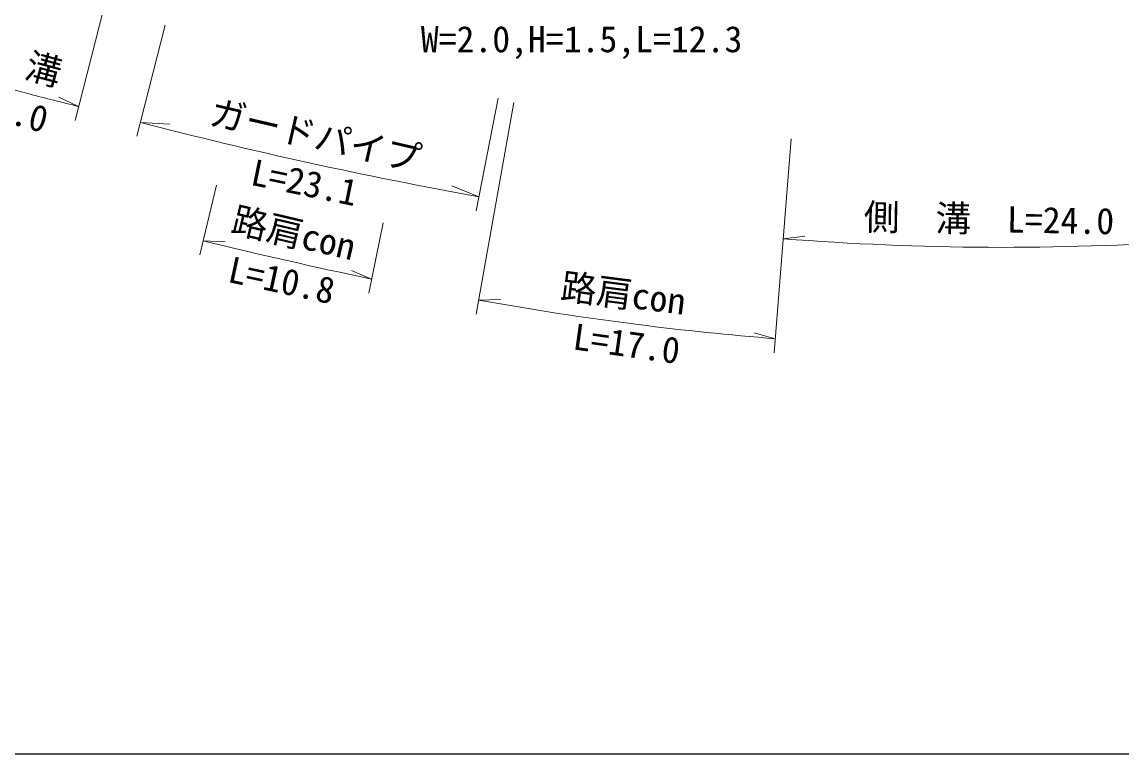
# Model space of a CAD drawing. Units: millimetres, scale not verified. Extents: x 40000 to 680000, y 20000 to 380000.
# Drawn here: x 78726 to 155510, y 205000 to 256078 of the extents above; entities that cross this region are included whole.
import ezdxf
from ezdxf.enums import TextEntityAlignment as Align

# ---------------------------------------------------------------- set-up
doc = ezdxf.new("R2010")
doc.units = ezdxf.units.MM
doc.header["$LTSCALE"] = 1000
doc.layers.add('M-STR-HTXT', color=7, linetype='Continuous', lineweight=13)
doc.layers.add('M-TTL-BAND', color=7, linetype='Continuous', lineweight=25)
doc.styles.add('ＭＳ ゴシック', font='')
doc.styles.get('ＭＳ ゴシック').set_extended_font_data('MS Gothic')

msp = doc.modelspace()

# ---------------------------------------------------------------- linework, layer by layer
at = {"layer": 'M-STR-HTXT'}
for p, q in [((84416, 256958), (82433, 249207)), ((88724, 255856), (86752, 248103)), ((79226, 251055), (71389, 253068)), ((82681, 250176), (81301, 250836)), ((113068, 250458), (110427, 235692)), ((111953, 250761), (110433, 242907)), ((86999, 249072), (89035, 248957)), ((132411, 247936), (131231, 232982)), ((92313, 244693), (91140, 239833)), ((110623, 243889), (108725, 244637)), ((103943, 242056), (102926, 237160)), ((131861, 240958), (133380, 241139)), ((91375, 240805), (92903, 240743)), ((103130, 238139), (101724, 238743)), ((110603, 236677), (112132, 236705)), ((131310, 233979), (129838, 234396))]:
    msp.add_line(p, q, dxfattribs=at)
for centre, radius, start, end in [((969149, 3742353), 3602932, 255.69997, 255.75667), ((167432, 559242), 320430, 255.46226, 259.78797), ((185947, 630627), 401130, 256.36325, 258.08494), ((147206, 435353), 195000, 265.48657, 273.9204), ((148611, 446819), 213552, 259.74774, 262.76932), ((147206, 435353), 202000, 262.75549, 265.48657)]:
    msp.add_arc(centre, radius, start, end, dxfattribs=at)
at = {"layer": 'M-TTL-BAND'}
msp.add_line((40000, 205000), (579000, 205000), dxfattribs=at)

# ---------------------------------------------------------------- texts
at = {"layer": 'M-STR-HTXT', "style": 'ＭＳ ゴシック'}
msp.add_text('W=2.0,H=1.5,L=12.3', height=1833, dxfattribs=at).set_placement((106565, 255799), align=Align.TOP_LEFT)
for s, rotation, p in [('側\u3000溝', 344.753, (77451, 252027)), ('ガードパイプ', 347.073, (98893, 246740)), ('側\u3000溝\u3000L=24.0', 358.992, (146197, 240868)), ('路肩con', 346.718, (97360, 239914)), ('路肩con', 352.66, (120513, 235658))]:
    msp.add_text(s, height=1833, rotation=rotation, dxfattribs=at).set_placement(p, align=Align.BOTTOM_CENTER)
for s, rotation, p in [('L=12.0', 344.729, (77109, 251082)), ('L=23.1', 348.393, (98634, 245774)), ('L=10.8', 347.878, (97051, 238960)), ('L=17.0', 352.044, (121062, 234543))]:
    msp.add_text(s, height=1833, rotation=rotation, dxfattribs=at).set_placement(p, align=Align.TOP_CENTER)

doc.saveas('drawing.dxf')
